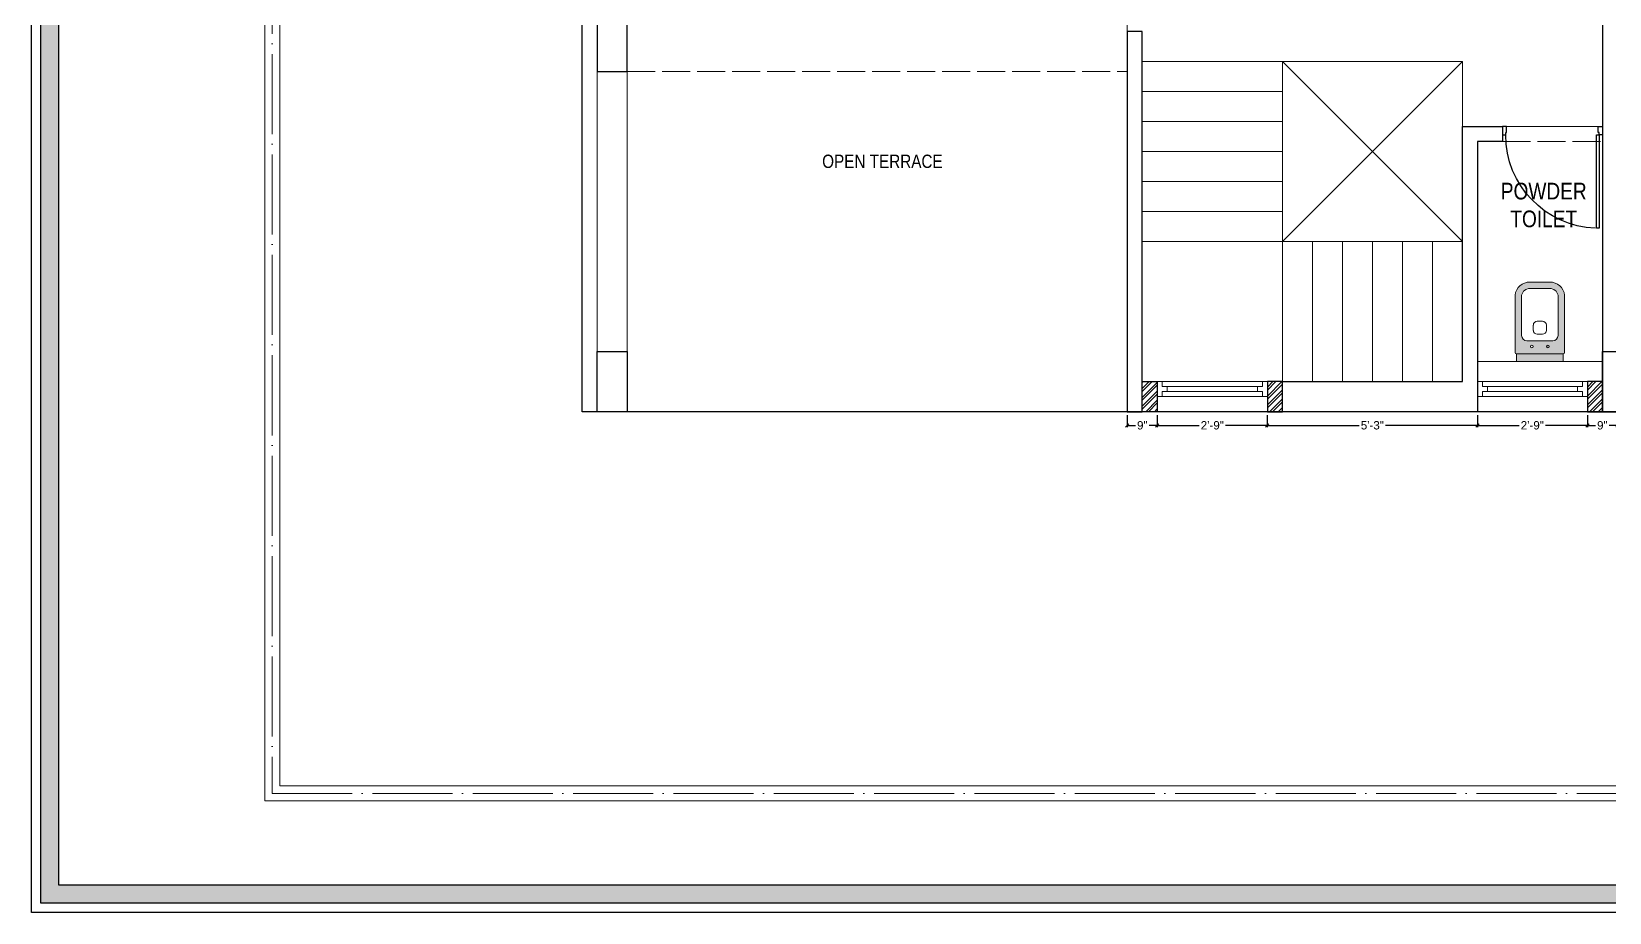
# Model space of a CAD drawing. Header units: millimetres. Extents: x 56222 to 3066687, y -650199 to -121287.
# Drawn here: x 150436.9 to 150910.3, y -177542.8 to -177278.6 of the extents above; entities that cross this region are included whole.
import ezdxf

# ---------------------------------------------------------------- set-up
doc = ezdxf.new("R2010")
doc.units = ezdxf.units.MM
doc.header["$MEASUREMENT"] = 0
doc.header["$PDMODE"] = 35
doc.linetypes.add('ACAD_ISO02W100', pattern=[15, 12, -3])
doc.linetypes.add('ACAD_ISO04W100', pattern=[30, 24, -3, 0, -3])
doc.layers.get('Defpoints').update_dxf_attribs({"color": 220})
doc.layers.add('AR DOOR', color=40, linetype='Continuous')
doc.layers.add('AR ELE-5', color=134, linetype='Continuous')
for name, color, linetype, lineweight in [('COLUMN', 1, 'Continuous', 30), ('dim05', 1, 'Continuous', 13), ('FIRST FLOOR', 7, 'Continuous', 9), ('FIRST FLOOR ( TEXT )', 7, 'Continuous', 9), ('FIRST FLOOR_( STAIR )', 251, 'Continuous', 9), ('FURNITURE', 32, 'Continuous', 9), ('GROUND FLOOR', 7, 'Continuous', 9), ('GROUND FLOOR  ( PLINE )', 251, 'Continuous', 30), ('NAME PLATE', 7, 'Continuous', 25), ('SECOND FLOOR', 7, 'Continuous', 9), ('SECOND FLOOR  ( PLINE )', 251, 'Continuous', 30), ('SECOND FLOOR ( DW_RAIL )', 7, 'Continuous', 9), ('SECOND FLOOR ( PLine )', 7, 'Continuous', 30), ('SECOND FLOOR ( TEXT )', 7, 'Continuous', 9), ('wall', 7, 'Continuous', 30), ('XX~SLAB ( BEAM )~ ( DIM )', 7, 'Continuous', 9)]:
    doc.layers.add(name, color=color, linetype=linetype, lineweight=lineweight)
doc.layers.add('XX~SLAB ( PLINE )', color=251, linetype='Continuous', plot=False)
doc.styles.add('Arial', font='arial.ttf')
doc.styles.add("Cn_BT_0'-0", font='swissc.ttf')
doc.styles.add('KATHA', font='swissc.ttf')
doc.styles.get("Standard").update_dxf_attribs({"font": 'arial.ttf', "height": 6})
doc.dimstyles.new('ISO-25', dxfattribs={"dimtxt": 2.5, "dimasz": 1, "dimexe": 0.5, "dimexo": 1, "dimtad": 0, "dimdec": 1, "dimlunit": 4, "dimtxsty": 'Standard', "dimblk": 'OBLIQUE', "dimcen": 2.5, "dimclrd": 1, "dimclre": 1, "dimclrt": 5, "dimadec": 0, "dimazin": 0, "dimtfac": 1, "dimtdec": 1, "dimtmove": 0, "dimatfit": 3, "dimfxl": 1, "dimlwd": -1, "dimarcsym": 0})

# ---------------------------------------------------------------- blocks, each defined once
blk = doc.blocks.new('LAYOUT FILE')
at = {"layer": 'NAME PLATE', "true_color": 0xd39e00}
h = blk.add_hatch(color=42, dxfattribs=at)
h.paths.add_polyline_path([(3346889.83, -513806.18), (3346889.83, -514260.7), (3347535.56, -514260.7), (3347535.56, -513806.18)])
h.paths.add_polyline_path([(3346894.36, -513810.71), (3347531.03, -513810.71), (3347531.03, -514256.17), (3346894.36, -514256.17)], flags=16)
at = {"layer": 'NAME PLATE', "color": 42, "true_color": 0xd39e00}
for points in [[(3346887.56, -513803.91), (3347537.83, -513803.91), (3347537.83, -514262.96), (3346887.56, -514262.96)], [(3346889.83, -513806.18), (3347535.56, -513806.18), (3347535.56, -514260.7), (3346889.83, -514260.7)], [(3346894.36, -513810.71), (3347531.03, -513810.71), (3347531.03, -514256.17), (3346894.36, -514256.17)]]:
    blk.add_lwpolyline(points, close=True, dxfattribs=at)
blk = doc.blocks.new('A$C3EC62B37')
at = {"layer": 'FURNITURE', "lineweight": 30, "ltscale": 0.25, "true_color": 0xffffff}
h = blk.add_hatch(color=7, dxfattribs=at)
h.dxf.hatch_style = 1
h.paths.add_polyline_path([(-12.22, 0), (-12.22, 2.35), (-26.26, 2.35), (-26.26, 0)])
h.paths.add_polyline_path([(-26.26, 2.35), (-12.22, 2.35, 0.414214), (-11.83, 2.74), (-11.83, 19.96, 0.388639), (-16.24, 23.87), (-22.38, 23.87, 0.379499), (-26.65, 19.96), (-26.65, 2.74, 0.414214)])
h.paths.add_polyline_path([(-15.35, 6.26), (-23.13, 6.26, -0.414214), (-24.7, 7.83), (-24.7, 19.96, -0.349567), (-22.37, 21.91), (-16.24, 21.91, -0.364948), (-13.78, 19.96), (-13.78, 7.83, -0.414214)], flags=16)
h.paths.add_polyline_path([(-18.46, 8.22), (-20.02, 8.22, -0.414214), (-21.2, 9.39), (-21.2, 10.96, -0.414214), (-20.02, 12.13), (-18.46, 12.13, -0.414214), (-17.28, 10.96), (-17.28, 9.39, -0.414214)], flags=0)
h.paths.add_polyline_path([(-22.06, 4.53, -1), (-21.27, 4.53, -1)], flags=16)
at = {"layer": 'FURNITURE', "color": 0, "linetype": 'ByBlock', "lineweight": -2}
for p, q in [((-22.24, 23.87), (-16.24, 23.87)), ((-26.65, 2.74), (-26.65, 19.96)), ((-24.7, 7.83), (-24.7, 19.96)), ((-22.24, 21.91), (-16.24, 21.91)), ((-13.78, 7.83), (-13.78, 19.96)), ((-11.83, 2.74), (-11.83, 19.96)), ((-21.2, 9.39), (-21.2, 10.96)), ((-20.02, 12.13), (-18.46, 12.13)), ((-17.28, 9.39), (-17.28, 10.96)), ((-23.13, 6.26), (-15.35, 6.26)), ((-20.02, 8.22), (-18.46, 8.22)), ((-26.26, 2.35), (-12.22, 2.35)), ((-26.26, 2.35), (-26.26, 0)), ((-26.26, 0), (-12.22, 0)), ((-26.26, 0), (-12.22, 0)), ((-12.22, 2.35), (-12.22, 0))]:
    blk.add_line(p, q, dxfattribs=at)
for centre in [(-21.66, 4.53), (-16.81, 4.53)]:
    blk.add_circle(centre, 0.391, dxfattribs=at)
for centre, radius, start, end in [((-22.31, 19.5), 4.37, 89.0873, 174.0395), ((-16.17, 19.5), 4.37, 5.9605, 90.9127), ((-22.31, 19.48), 2.44, 88.437, 168.6348), ((-16.17, 19.48), 2.44, 11.3652, 91.563), ((-20.02, 10.96), 1.17, 90, 180), ((-18.46, 10.96), 1.17, 0, 90), ((-23.13, 7.83), 1.57, 180, 270), ((-20.02, 9.39), 1.17, 180, 270), ((-18.46, 9.39), 1.17, 270, 0), ((-15.35, 7.83), 1.57, 270, 0), ((-26.26, 2.74), 0.391, 180, 270), ((-12.22, 2.74), 0.391, 270, 0)]:
    blk.add_arc(centre, radius, start, end, dxfattribs=at)
blk = doc.blocks.new('*U571')
for points in [[(-40, 0), (0, 0), (0, 30), (10, 30), (10, 100), (-40, 100)], [(0, 0), (0, -1120), (30, -1120), (30, 0)], [(1160, 0), (1120, 0), (1120, 30), (1110, 30), (1110, 100), (1160, 100)]]:
    blk.add_lwpolyline(points, close=True)
at = {"layer": 'AR ELE-5', "linetype": 'ByBlock', "ltscale": 15}
blk.add_arc((-2, 1), 1122, 272.373, 359.9653, dxfattribs=at)
blk = doc.blocks.new('_Oblique')
at = {"layer": 'wall', "color": 0, "lineweight": -2}
blk.add_line((-0.5, -0.5), (0.5, 0.5), dxfattribs=at)
blk = doc.blocks.new('*D563')
at = {"layer": 'Defpoints', "color": 0, "transparency": 16777216}
for p in [(150765.63, -177392.64), (150774.63, -177392.64), (150774.63, -177396.74)]:
    blk.add_point(p, dxfattribs=at)
at = {"layer": 'dim05', "color": 5, "linetype": 'Continuous', "lineweight": -2, "transparency": 16777216}
for p, q in [((150765.63, -177393.64), (150765.63, -177397.24)), ((150774.63, -177393.64), (150774.63, -177397.24))]:
    blk.add_line(p, q, dxfattribs=at)
at = {"layer": 'dim05', "color": 5, "linetype": 'Continuous', "lineweight": 30, "transparency": 16777216}
for p, q in [((150765.63, -177396.74), (150768.07, -177396.74)), ((150774.63, -177396.74), (150772.19, -177396.74))]:
    blk.add_line(p, q, dxfattribs=at)
at = {"layer": 'dim05', "color": 5, "lineweight": 30, "transparency": 16777216, "rotation": 180}
blk.add_blockref('_Oblique', (150765.63, -177396.74), dxfattribs=at)
at = {"layer": 'dim05', "color": 5, "lineweight": 30, "transparency": 16777216}
blk.add_blockref('_Oblique', (150774.63, -177396.74), dxfattribs=at)
at = {"layer": 'dim05', "color": 5, "lineweight": 30, "transparency": 16777216, "insert": (150770.13, -177396.74), "char_height": 2.5, "attachment_point": 5, "style": 'Arial'}
blk.add_mtext('9"', dxfattribs=at)
blk = doc.blocks.new('*D564')
at = {"layer": 'Defpoints', "color": 0, "transparency": 16777216}
for p in [(150774.63, -177392.64), (150807.63, -177392.64), (150807.63, -177396.74)]:
    blk.add_point(p, dxfattribs=at)
at = {"layer": 'dim05', "color": 5, "linetype": 'Continuous', "lineweight": -2, "transparency": 16777216}
for p, q in [((150774.63, -177393.64), (150774.63, -177397.24)), ((150807.63, -177393.64), (150807.63, -177397.24))]:
    blk.add_line(p, q, dxfattribs=at)
at = {"layer": 'dim05', "color": 5, "linetype": 'Continuous', "lineweight": 30, "transparency": 16777216}
for p, q in [((150774.63, -177396.74), (150787.16, -177396.74)), ((150807.63, -177396.74), (150795.1, -177396.74))]:
    blk.add_line(p, q, dxfattribs=at)
at = {"layer": 'dim05', "color": 5, "lineweight": 30, "transparency": 16777216, "rotation": 180}
blk.add_blockref('_Oblique', (150774.63, -177396.74), dxfattribs=at)
at = {"layer": 'dim05', "color": 5, "lineweight": 30, "transparency": 16777216}
blk.add_blockref('_Oblique', (150807.63, -177396.74), dxfattribs=at)
at = {"layer": 'dim05', "color": 5, "lineweight": 30, "transparency": 16777216, "insert": (150791.13, -177396.74), "char_height": 2.5, "attachment_point": 5, "style": 'Arial'}
blk.add_mtext('2\'-9"', dxfattribs=at)
blk = doc.blocks.new('*D565')
at = {"layer": 'Defpoints', "color": 0, "transparency": 16777216}
for p in [(150807.63, -177392.64), (150870.63, -177392.64), (150870.63, -177396.74)]:
    blk.add_point(p, dxfattribs=at)
at = {"layer": 'dim05', "color": 5, "linetype": 'Continuous', "lineweight": -2, "transparency": 16777216}
for p, q in [((150807.63, -177393.64), (150807.63, -177397.24)), ((150870.63, -177393.64), (150870.63, -177397.24))]:
    blk.add_line(p, q, dxfattribs=at)
at = {"layer": 'dim05', "color": 5, "linetype": 'Continuous', "lineweight": 30, "transparency": 16777216}
for p, q in [((150807.63, -177396.74), (150835.18, -177396.74)), ((150870.63, -177396.74), (150843.08, -177396.74))]:
    blk.add_line(p, q, dxfattribs=at)
at = {"layer": 'dim05', "color": 5, "lineweight": 30, "transparency": 16777216, "rotation": 180}
blk.add_blockref('_Oblique', (150807.63, -177396.74), dxfattribs=at)
at = {"layer": 'dim05', "color": 5, "lineweight": 30, "transparency": 16777216}
blk.add_blockref('_Oblique', (150870.63, -177396.74), dxfattribs=at)
at = {"layer": 'dim05', "color": 5, "lineweight": 30, "transparency": 16777216, "insert": (150839.13, -177396.74), "char_height": 2.5, "attachment_point": 5, "style": 'Arial'}
blk.add_mtext('5\'-3"', dxfattribs=at)
blk = doc.blocks.new('*D566')
at = {"layer": 'Defpoints', "color": 0, "transparency": 16777216}
for p in [(150870.63, -177392.64), (150903.63, -177392.64), (150903.63, -177396.74)]:
    blk.add_point(p, dxfattribs=at)
at = {"layer": 'dim05', "color": 5, "linetype": 'Continuous', "lineweight": -2, "transparency": 16777216}
for p, q in [((150870.63, -177393.64), (150870.63, -177397.24)), ((150903.63, -177393.64), (150903.63, -177397.24))]:
    blk.add_line(p, q, dxfattribs=at)
at = {"layer": 'dim05', "color": 5, "linetype": 'Continuous', "lineweight": 30, "transparency": 16777216}
for p, q in [((150870.63, -177396.74), (150883.16, -177396.74)), ((150903.63, -177396.74), (150891.1, -177396.74))]:
    blk.add_line(p, q, dxfattribs=at)
at = {"layer": 'dim05', "color": 5, "lineweight": 30, "transparency": 16777216, "rotation": 180}
blk.add_blockref('_Oblique', (150870.63, -177396.74), dxfattribs=at)
at = {"layer": 'dim05', "color": 5, "lineweight": 30, "transparency": 16777216}
blk.add_blockref('_Oblique', (150903.63, -177396.74), dxfattribs=at)
at = {"layer": 'dim05', "color": 5, "lineweight": 30, "transparency": 16777216, "insert": (150887.13, -177396.74), "char_height": 2.5, "attachment_point": 5, "style": 'Arial'}
blk.add_mtext('2\'-9"', dxfattribs=at)
blk = doc.blocks.new('*D567')
at = {"layer": 'Defpoints', "color": 0, "transparency": 16777216}
for p in [(150903.63, -177392.64), (150912.63, -177392.64), (150912.63, -177396.74)]:
    blk.add_point(p, dxfattribs=at)
at = {"layer": 'dim05', "color": 5, "linetype": 'Continuous', "lineweight": -2, "transparency": 16777216}
for p, q in [((150903.63, -177393.64), (150903.63, -177397.24)), ((150912.63, -177393.64), (150912.63, -177397.24))]:
    blk.add_line(p, q, dxfattribs=at)
at = {"layer": 'dim05', "color": 5, "linetype": 'Continuous', "lineweight": 30, "transparency": 16777216}
for p, q in [((150903.63, -177396.74), (150906.07, -177396.74)), ((150912.63, -177396.74), (150910.19, -177396.74))]:
    blk.add_line(p, q, dxfattribs=at)
at = {"layer": 'dim05', "color": 5, "lineweight": 30, "transparency": 16777216, "rotation": 180}
blk.add_blockref('_Oblique', (150903.63, -177396.74), dxfattribs=at)
at = {"layer": 'dim05', "color": 5, "lineweight": 30, "transparency": 16777216}
blk.add_blockref('_Oblique', (150912.63, -177396.74), dxfattribs=at)
at = {"layer": 'dim05', "color": 5, "lineweight": 30, "transparency": 16777216, "insert": (150908.13, -177396.74), "char_height": 2.5, "attachment_point": 5, "style": 'Arial'}
blk.add_mtext('9"', dxfattribs=at)

msp = doc.modelspace()

# ---------------------------------------------------------------- hatches: boundary and pattern name
at = {"layer": 'GROUND FLOOR  ( PLINE )', "lineweight": 5}
h = msp.add_hatch(dxfattribs=at)
h.set_pattern_fill('ANSI32', color=3, scale=5)
h.set_pattern_definition([(45, (1538.4872, -5.5963), (-1.325825215, 1.325825215), []), (45, (1539.371, -5.5963), (-1.325825215, 1.325825215), [])])
h.paths.add_polyline_path([(150774.6307, -177383.6389), (150770.1307, -177383.6389), (150770.1307, -177392.6389), (150774.6307, -177392.6389)])
h.paths.add_polyline_path([(150812.1307, -177383.6389), (150807.6307, -177383.6389), (150807.6307, -177392.6389), (150812.1307, -177392.6389)])
h.paths.add_polyline_path([(150908.1307, -177383.6389), (150908.1307, -177392.6389)], flags=17)
h = msp.add_hatch(dxfattribs=at)
h.set_pattern_fill('ANSI32', color=3, scale=5)
h.set_pattern_definition([(45, (1634.4872, -5.5963), (-1.325825215, 1.325825215), []), (45, (1635.371, -5.5963), (-1.325825215, 1.325825215), [])])
h.paths.add_polyline_path([(150908.1307, -177383.6389), (150903.6307, -177383.6389), (150903.6307, -177392.6389), (150908.1307, -177392.6389)])
h.paths.add_polyline_path([(151004.1307, -177383.6389), (151004.1307, -177392.6389)], flags=17)

# ---------------------------------------------------------------- linework, layer by layer
at = {"layer": 'COLUMN'}
for points in [[(150606.6307, -177374.6389), (150615.6307, -177374.6389), (150615.6307, -177392.6389), (150606.6307, -177392.6389)], [(150908.1307, -177374.6389), (150917.1307, -177374.6389), (150917.1307, -177392.6389), (150908.1307, -177392.6389)]]:
    msp.add_lwpolyline(points, close=True, dxfattribs=at)
at = {"layer": 'FIRST FLOOR', "color": 1}
msp.add_line((150812.1307, -177383.6389), (150812.1307, -177392.6389), dxfattribs=at)
at = {"layer": 'FIRST FLOOR_( STAIR )'}
for p, q in [((150812.1307, -177287.6389), (150770.1307, -177287.6389)), ((150812.1307, -177287.6389), (150812.1307, -177383.6389)), ((150812.1307, -177296.6389), (150770.1307, -177296.6389)), ((150812.1307, -177305.6389), (150770.1307, -177305.6389)), ((150812.1307, -177314.6389), (150770.1307, -177314.6389)), ((150812.1307, -177323.6389), (150770.1307, -177323.6389)), ((150812.1307, -177332.6389), (150770.1307, -177332.6389)), ((150866.1307, -177341.6389), (150770.1307, -177341.6389)), ((150821.1307, -177341.6389), (150821.1307, -177383.6389)), ((150830.1307, -177341.6389), (150830.1307, -177383.6389)), ((150839.1307, -177341.6389), (150839.1307, -177383.6389)), ((150848.1307, -177341.6389), (150848.1307, -177383.6389)), ((150857.1307, -177341.6389), (150857.1307, -177383.6389))]:
    msp.add_line(p, q, dxfattribs=at)
at = {"layer": 'GROUND FLOOR'}
for p, q in [((150506.8807, -177042.3889), (150506.8807, -177509.3889)), ((150511.3807, -177046.8889), (150511.3807, -177504.8889)), ((150511.3807, -177504.8889), (151007.1307, -177504.8889)), ((150506.8807, -177509.3889), (151007.1307, -177509.3889))]:
    msp.add_line(p, q, dxfattribs=at)
at = {"layer": 'GROUND FLOOR', "color": 1, "linetype": 'ACAD_ISO04W100'}
msp.add_lwpolyline([(151007.1307, -177044.6389), (150509.1307, -177044.6389), (150509.1307, -177507.1389), (151007.1307, -177507.1389)], dxfattribs=at)
at = {"layer": 'GROUND FLOOR  ( PLINE )', "color": 3}
for points in [[(150770.1307, -177383.6389), (150774.6307, -177383.6389), (150774.6307, -177392.6389), (150770.1307, -177392.6389)], [(150812.1307, -177383.6389), (150807.6307, -177383.6389), (150807.6307, -177392.6389), (150812.1307, -177392.6389)], [(150908.1307, -177383.6389), (150903.6307, -177383.6389), (150903.6307, -177392.6389), (150908.1307, -177392.6389)]]:
    msp.add_lwpolyline(points, close=True, dxfattribs=at)
at = {"layer": 'SECOND FLOOR'}
for p, q in [((150606.6307, -177082.1389), (150606.6307, -177392.6389)), ((150615.6307, -177392.6389), (150615.6307, -177242.6389)), ((150765.6307, -177392.6389), (150765.6307, -177242.6389)), ((150908.1307, -177242.6389), (150908.1307, -177392.6389)), ((150765.6307, -177278.6389), (150770.1307, -177278.6389)), ((150770.1307, -177392.6389), (150770.1307, -177278.6389)), ((150615.6307, -177290.6389), (150606.6307, -177290.6389)), ((150866.1307, -177307.1389), (150866.1307, -177383.6389)), ((150908.1307, -177307.1389), (150866.1307, -177307.1389)), ((150878.1307, -177311.6389), (150870.6307, -177311.6389)), ((150870.6307, -177311.6389), (150870.6307, -177392.6389)), ((150908.1307, -177377.6389), (150870.6307, -177377.6389)), ((150866.1307, -177383.6389), (150770.1307, -177383.6389)), ((150908.1307, -177383.6389), (150870.6307, -177383.6389)), ((151007.1307, -177392.6389), (150606.6307, -177392.6389))]:
    msp.add_line(p, q, dxfattribs=at)
at = {"layer": 'SECOND FLOOR', "linetype": 'ACAD_ISO02W100', "ltscale": 0.7}
msp.add_line((150878.1307, -177311.6389), (150908.1307, -177311.6389), dxfattribs=at)
at = {"layer": 'SECOND FLOOR', "color": 1, "linetype": 'ACAD_ISO02W100', "ltscale": 0.7}
msp.add_lwpolyline([(150615.6307, -177290.6389), (150765.6307, -177290.6389)], dxfattribs=at)
at = {"layer": 'SECOND FLOOR  ( PLINE )'}
for points in [[(150648.6307, -177238.1389), (150615.6307, -177238.1389), (150615.6307, -177189.3889), (150611.1307, -177189.3889), (150606.6307, -177189.3889), (150606.6307, -177290.6389), (150615.6307, -177290.6389), (150615.6307, -177242.6389), (150648.6307, -177242.6389)], [(150770.1307, -177278.6389), (150765.6307, -177278.6389), (150765.6307, -177392.6389), (150770.1307, -177392.6389)]]:
    msp.add_lwpolyline(points, close=True, dxfattribs=at)
at = {"layer": 'SECOND FLOOR ( DW_RAIL )', "color": 3}
for points in [[(150807.6307, -177383.6389), (150806.1307, -177383.6389), (150806.1307, -177385.1389), (150804.6307, -177385.1389), (150804.6307, -177386.6389), (150777.6307, -177386.6389), (150777.6307, -177385.1389), (150776.1307, -177385.1389), (150776.1307, -177383.6389), (150774.6307, -177383.6389), (150774.6307, -177388.1389), (150776.1307, -177388.1389), (150776.1307, -177386.6389), (150777.6307, -177386.6389), (150777.6307, -177385.1389), (150804.6307, -177385.1389), (150804.6307, -177386.6389), (150806.1307, -177386.6389), (150806.1307, -177388.1389), (150807.6307, -177388.1389), (150807.6307, -177383.6389), (150774.6307, -177383.6389), (150774.6307, -177388.1389), (150807.6307, -177388.1389)], [(150903.6307, -177383.6389), (150902.1307, -177383.6389), (150902.1307, -177385.1389), (150900.6307, -177385.1389), (150900.6307, -177386.6389), (150873.6307, -177386.6389), (150873.6307, -177385.1389), (150872.1307, -177385.1389), (150872.1307, -177383.6389), (150870.6307, -177383.6389), (150870.6307, -177388.1389), (150872.1307, -177388.1389), (150872.1307, -177386.6389), (150873.6307, -177386.6389), (150873.6307, -177385.1389), (150900.6307, -177385.1389), (150900.6307, -177386.6389), (150902.1307, -177386.6389), (150902.1307, -177388.1389), (150903.6307, -177388.1389), (150903.6307, -177383.6389), (150870.6307, -177383.6389), (150870.6307, -177388.1389), (150903.6307, -177388.1389)]]:
    msp.add_lwpolyline(points, close=True, dxfattribs=at)
at = {"layer": 'SECOND FLOOR ( PLine )'}
for points in [[(150912.6307, -177374.6389), (150941.1257, -177374.6389), (150941.1257, -177370.1389), (150912.6307, -177370.1389), (150912.6307, -177242.6389), (150936.6307, -177242.6389), (150936.6307, -177238.1389), (150908.1307, -177238.1389), (150908.1307, -177242.6389), (150908.1307, -177242.6389), (150908.1307, -177392.6389), (150912.6307, -177392.6389)], [(150870.6307, -177307.1389), (150878.1307, -177307.1389), (150878.1307, -177311.6389), (150870.6307, -177311.6389), (150870.6307, -177311.6389), (150870.6307, -177392.6389), (150812.1307, -177392.6389), (150812.1307, -177383.6389), (150866.1307, -177383.6389), (150866.1307, -177307.1389)]]:
    msp.add_lwpolyline(points, close=True, dxfattribs=at)
at = {"layer": 'XX~SLAB ( BEAM )~ ( DIM )'}
for p, q in [((150866.1307, -177341.6389), (150812.1307, -177287.6389)), ((150812.1307, -177341.6389), (150866.1307, -177287.6389))]:
    msp.add_line(p, q, dxfattribs=at)
msp.add_lwpolyline([(150812.1307, -177287.6389), (150866.1307, -177287.6389), (150866.1307, -177341.6389), (150812.1307, -177341.6389)], close=True, dxfattribs=at)
at = {"layer": 'XX~SLAB ( PLINE )'}
msp.add_lwpolyline([(150602.1307, -177082.1389), (151007.1307, -177082.1389), (151007.1307, -177392.6389), (150998.1307, -177392.6389), (150978.3261, -177392.6389), (150937.9889, -177392.6389), (150912.6307, -177392.6389), (150765.6307, -177392.6389), (150692.3872, -177392.6389), (150602.1307, -177392.6389)], close=True, dxfattribs=at)

# ---------------------------------------------------------------- block references
at = {"layer": 'AR DOOR', "linetype": 'ByBlock', "lineweight": -2, "extrusion": (0, 0, -1), "xscale": 0.02500000000004618, "yscale": 0.02500000000004618, "zscale": -0.02500000000004618}
msp.add_blockref('*U571', (-150907.1307, -177309.6389), dxfattribs=at)
at = {"layer": 'FURNITURE'}
msp.add_blockref('A$C3EC62B37', (150908.6197, -177377.6389), dxfattribs=at)
at = {"layer": 'NAME PLATE', "lineweight": 0, "xscale": 1.209046105522275, "yscale": 1.209046105522275, "zscale": 1.209046105522275}
msp.add_blockref('LAYOUT FILE', (-3896104.4658, 444224.8067, 0.1256), dxfattribs=at)

# ---------------------------------------------------------------- texts
at = {"layer": 'FIRST FLOOR ( TEXT )', "insert": (150692.1555, -177317.5812), "char_height": 4, "attachment_point": 5, "style": 'KATHA'}
msp.add_mtext('OPEN TERRACE', dxfattribs=at)
at = {"layer": 'SECOND FLOOR ( TEXT )', "insert": (150890.5494, -177330.6864), "char_height": 5, "attachment_point": 5, "style": "Cn_BT_0'-0"}
msp.add_mtext('POWDER\\PTOILET', dxfattribs=at)

# ---------------------------------------------------------------- dimensions: what is measured, and where the dimension line sits
at = {"layer": 'dim05', "color": 27, "lineweight": 30, "true_color": 0x7d5120}
for base, p1, p2, picture, middle in [((150774.6307, -177396.7352), (150765.6307, -177392.6389), (150774.6307, -177392.6389), '*D563', (150770.1307, -177396.7352)), ((150807.6307, -177396.7352), (150774.6307, -177392.6389), (150807.6307, -177392.6389), '*D564', (150791.1307, -177396.7352)), ((150870.6307, -177396.7352), (150807.6307, -177392.6389), (150870.6307, -177392.6389), '*D565', (150839.1307, -177396.7352)), ((150903.6307, -177396.7352), (150870.6307, -177392.6389), (150903.6307, -177392.6389), '*D566', (150887.1307, -177396.7352)), ((150912.6307, -177396.7352), (150903.6307, -177392.6389), (150912.6307, -177392.6389), '*D567', (150908.1307, -177396.7352))]:
    dim = msp.add_linear_dim(base=base, p1=p1, p2=p2, dimstyle='ISO-25', override={"dimtxsty": 'Arial', "dimclrd": 5, "dimclre": 5, "dimlwd": 30}, dxfattribs=at)
    dim.commit()
    dim.dimension.update_dxf_attribs({"geometry": picture, "text_midpoint": middle})

doc.saveas('drawing.dxf')
